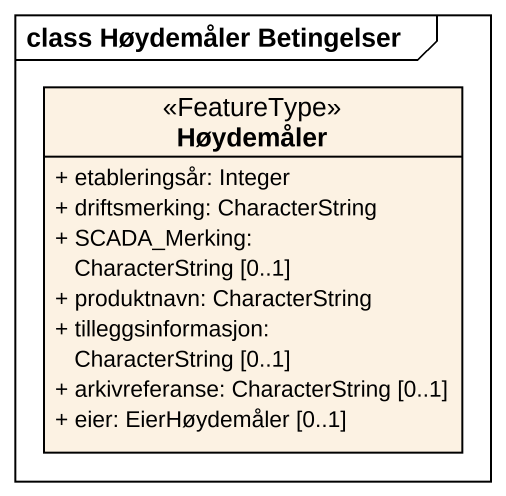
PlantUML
@startuml
mainframe class Høydemåler Betingelser
hide circle
hide empty members
skinparam classAttributeIconSize 0
class Høydemåler <<FeatureType>> {
  + etableringsår: Integer
  + driftsmerking: CharacterString
  + SCADA_Merking: CharacterString [0..1]
  + produktnavn: CharacterString
  + tilleggsinformasjon: CharacterString [0..1]
  + arkivreferanse: CharacterString [0..1]
  + eier: EierHøydemåler [0..1]
}
@enduml
